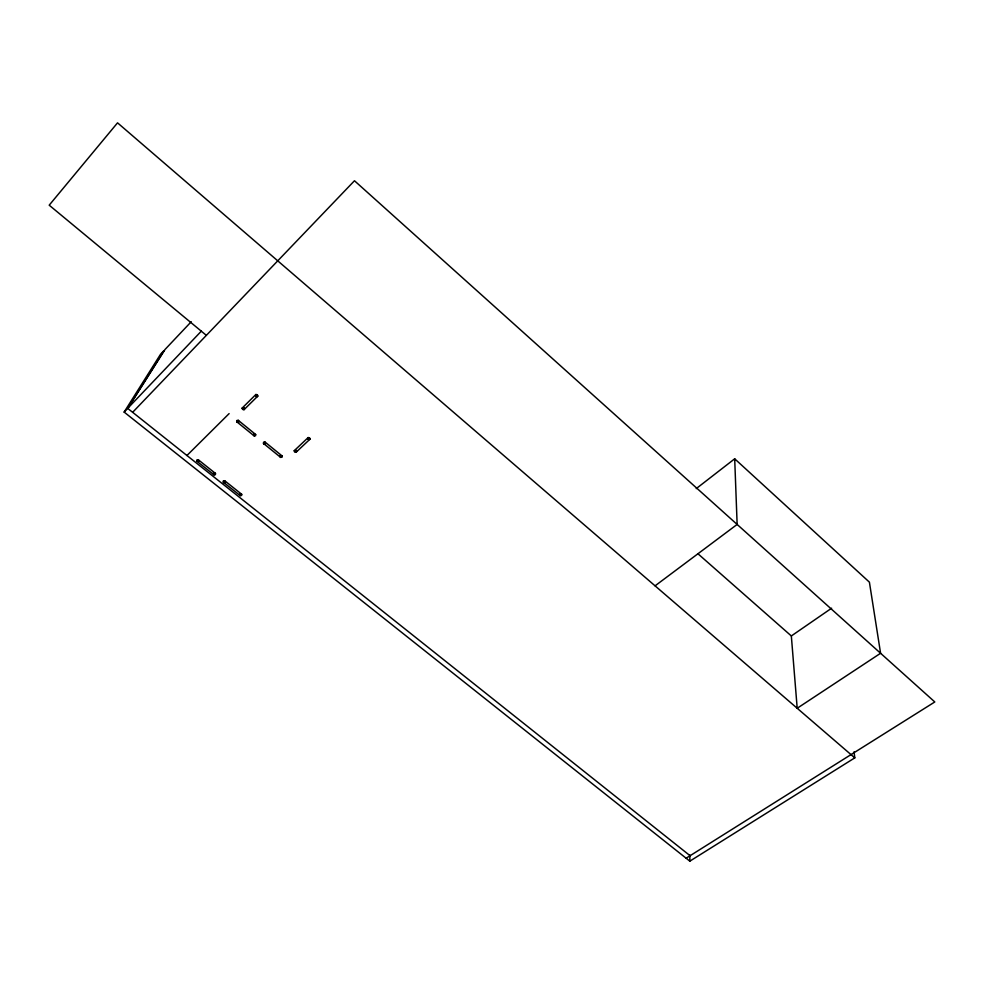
<?xml version="1.0" encoding="UTF-8"?>
<svg xmlns="http://www.w3.org/2000/svg" width="984" height="984" viewBox="0 0 984 984"><rect width="100%" height="100%" fill="white"/><g stroke="black" fill="none" stroke-linecap="round" stroke-linejoin="round"><path stroke-width="1.48" d="M224.167 481.41L223.762 482.197L224.746 481.361L225.311 482.418L224.426 482.861L223.86 481.976M237.181 421.632L237.599 420.82L237.23 421.816M237.341 421.078C237.624 424.153 239.629 420.291 237.98 420.734M240.133 493.919C238.362 496.748 243.109 494.263 239.702 494.226C240.982 493.132 241.326 495.973 239.604 494.94M854.051 751.813L854.788 757.864L689.833 861.16L689.87 855.121M242.999 408.286L244.118 407.88L244.438 409.073M255.04 434.805C252.371 433.587 256.061 436.183 253.503 434.227M257.341 396.22L256.172 396.663L255.778 395.642M257.291 396.257L256.701 395.15L255.68 395.839M263.909 443.587L264.917 442.738L265.434 443.981M280.022 456.01C282.236 458.864 279.272 454.3 281.043 457.056M279.923 456.219L281.252 455.912L281.129 457.203M294.917 451.361L295.138 450.488M307.906 438.753C310.452 436.97 307.205 440.906 309.443 439.147M242.101 408.139L242.568 409.406L244.02 409.701L257.82 396.072L257.353 394.781L255.889 394.486L242.101 408.139L244.02 409.701M294.204 450.733L294.634 451.976L296.073 452.271L310.046 439.098L309.616 437.843L308.164 437.56L294.204 450.733L296.073 452.271M213.405 473.452L213.454 473.107M223.762 482.025L225.262 482.074M296.553 451.189C293.724 453.489 296.418 448.003 296.295 451.717M307.832 438.778L308.423 438.089M309.357 439.356L309.468 438.618M309.247 439.504L308.152 438.36M307.82 438.962L308.09 438.261M294.868 451.176L295.286 450.377M295.544 451.865L296.233 451.607M296.467 451.226L296.086 450.401M296.135 451.816L296.504 450.832M281.276 457.105L281.547 456.404M279.911 456.748L280.28 455.764M265.434 443.919L264.056 443.563M264.056 443.944L264.708 442.702M240.797 495.382L241.203 494.608M265.188 444.227L265.114 442.812M254.622 435.42L255.04 434.621M253.343 434.78L253.761 433.981M254.942 434.83L254.561 433.993M224.229 482.787L223.909 482.541M224.426 482.861L225.115 482.603M224.832 482.873L225.41 482.209M257.353 395.679L257.095 395.347M255.68 396.023L256.098 395.199M214.856 473.882L214.487 472.898L213.454 473.181M213.454 473.624L214.66 474.067M214.377 474.349L214.906 473.316M238.079 422.37L238.718 421.964M238.472 422.284L238.891 421.472M213.294 473.661L213.7 472.873M213.454 474.005L214.291 474.153M243.048 409.036L244.29 409.123L243.048 408.655M243.995 409.393L244.118 407.88M244.598 408.508L244.549 408.864M198.19 461.631C200.195 458.446 195.422 462.32 198.916 461.102M198.866 461.152L198.805 460.414M198.559 461.545L198.965 460.758M197.292 460.918L197.698 460.131M197.353 461.102L197.563 460.229M690.091 855.723L127.686 408.372L163.996 350.575L160.613 354.154L124.144 412.087L689.833 861.16M127.686 408.372L165.115 349.382L191.24 321.731M214.697 474.177L214.967 473.501M124.144 412.087L201.302 331.178M132.631 412.321L354.474 180.748L934.8 701.961L686.119 858.208M186.935 455.506L229.124 413.6M196.812 461.127L198.239 459.725L215.496 473.464L215.398 474.657L214.057 474.854L196.812 461.127L196.898 459.922L198.239 459.725M236.763 421.767L238.251 420.316L255.68 434.498L255.569 435.728L254.192 435.937L236.763 421.767L236.873 420.525L238.251 420.316M214.057 474.854L215.496 473.464M254.192 435.937L255.68 434.498M223.245 482.099L224.672 480.721L241.707 494.288L241.609 495.456L240.268 495.641L223.245 482.099L223.331 480.905L224.672 480.721M263.466 443.415L264.954 441.976L282.162 455.986L282.027 457.191L280.661 457.4L263.466 443.415L263.577 442.185L264.954 441.976M240.268 495.641L241.707 494.288M280.661 457.4L282.162 455.986M696.254 488.605L734.691 458.802L869.401 582.159L880.582 653.265L797.2 708.259L791.333 635.959L698.086 553.881M655.073 585.837L737.139 524.435L734.691 458.802M256.984 396.687L257.402 396.048L256.787 396.749M264.327 442.788L263.958 443.772M791.333 635.959L831.628 608.198M255.889 394.486L257.82 396.072M308.164 437.56L310.046 439.098M206.357 335.359L49.2 205.189L117.539 122.84L854.788 757.864"/></g></svg>
